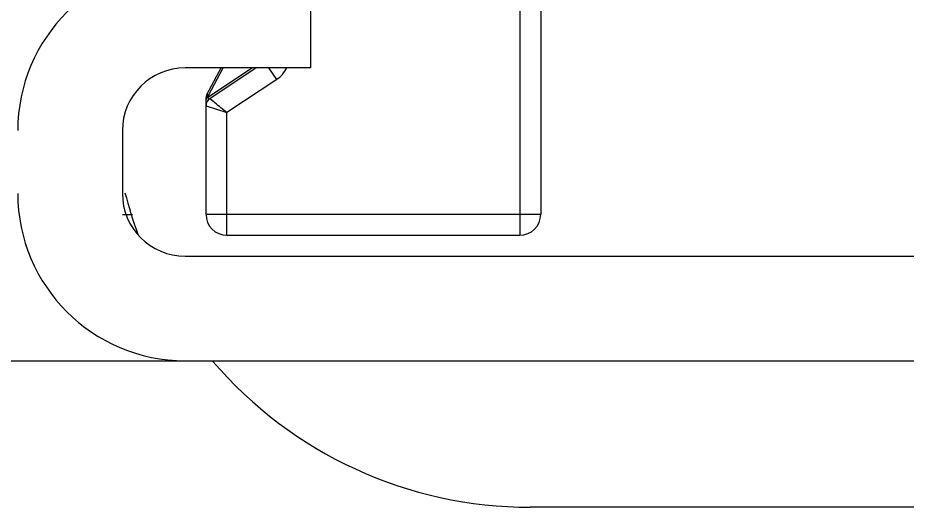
# Model space of a CAD drawing. Extents: x -1396510 to 1250330, y -1892470 to 1623980.
# Drawn here: x -1167395.7 to -1167294.5, y -54462.6 to -54406.9 of the extents above; entities that cross this region are included whole.
import ezdxf

# ---------------------------------------------------------------- set-up
doc = ezdxf.new("R2010")
doc.units = 0
doc.header["$LTSCALE"] = 1000
doc.header["$MEASUREMENT"] = 0

msp = doc.modelspace()

# ---------------------------------------------------------------- linework, layer by layer
at = {"linetype": 'Continuous'}
for p, q in [((-1167336.18, -54360.34), (-1167336.18, -54429.3)), ((-1167338.56, -54362.04), (-1167338.56, -54431.68)), ((-1167362.36, -54400.74), (-1167362.36, -54412.64)), ((-1167362.36, -54412.64), (-1167376.64, -54412.64)), ((-1167374.17, -54415.68), (-1167372.55, -54412.64)), ((-1167373.99, -54415.94), (-1167369.03, -54412.64)), ((-1167373.99, -54415.78), (-1167372.31, -54412.64)), ((-1167368.55, -54412.64), (-1167373.83, -54416.16)), ((-1167366.22, -54413.95), (-1167367.1, -54412.64)), ((-1167366.22, -54413.95), (-1167371.88, -54417.72)), ((-1167374.26, -54416.94), (-1167374.26, -54416.02)), ((-1167374.26, -54416.18), (-1167374.26, -54416.23)), ((-1167373.99, -54415.78), (-1167374.17, -54415.68)), ((-1167374.11, -54415.83), (-1167374.01, -54415.79)), ((-1167373.99, -54415.94), (-1167373.99, -54415.78)), ((-1167374.26, -54429.3), (-1167374.26, -54416.96)), ((-1167374.26, -54416.96), (-1167371.88, -54417.72)), ((-1167371.88, -54431.68), (-1167371.88, -54417.72)), ((-1167383.78, -54419.78), (-1167383.78, -54426.92)), ((-1167383.78, -54429.3), (-1167382.63, -54429.3)), ((-1167336.18, -54429.3), (-1167374.26, -54429.3)), ((-1167371.88, -54431.68), (-1167338.56, -54431.68)), ((-1167376.64, -54434.06), (-1167219.57, -54434.06)), ((-1167935.91, -54445.96), (-1167219.57, -54445.96)), ((-1167137.27, -54462.62), (-1167337.37, -54462.62))]:
    msp.add_line(p, q, dxfattribs=at)
for centre, radius, start, end in [((-1167376.64, -54419.78), 19.04, 90, 180), ((-1167376.64, -54419.78), 7.14, 90, 180), ((-1167368.07, -54411.18), 3.33, 303.6902, 333.8797), ((-1167373.54, -54416.02), 0.714, 151.8163, 180), ((-1167373.31, -54416.96), 0.952, 123.6902, 180), ((-1167373.85, -54416.3), 0.532, 118.714, 121.8998), ((-1167373.7, -54416.63), 0.901, 108.7746, 110.2094), ((-1167376.64, -54426.92), 19.04, 180, 270), ((-1167376.64, -54426.92), 7.14, 180, 270), ((-1167337.37, -54415.02), 47.6, 194.3751, 200.3315), ((-1167371.88, -54429.3), 2.38, 180, 270), ((-1167338.56, -54429.3), 2.38, 270, 0), ((-1167337.37, -54415.02), 47.6, 220.5827, 270)]:
    msp.add_arc(centre, radius, start, end, dxfattribs=at)
msp.add_open_spline([(-1167374.26, -54416.02), (-1167374.26, -54415.95), (-1167374.19, -54415.88), (-1167374.13, -54415.84)], degree=3, dxfattribs=at)
for points, knots in [([(-1167374.23, -54416.09), (-1167374.24, -54416.11), (-1167374.25, -54416.14), (-1167374.26, -54416.17), (-1167374.26, -54416.18)], [0, 0, 0, 0, 0.51949, 1, 1, 1, 1]), ([(-1167373.99, -54415.94), (-1167374.02, -54415.95), (-1167374.1, -54415.99), (-1167374.19, -54416.04), (-1167374.23, -54416.09)], [0, 0, 0, 0, 0.298149, 1, 1, 1, 1]), ([(-1167373.83, -54416.16), (-1167373.87, -54416.19), (-1167374.04, -54416.23), (-1167374, -54416.02), (-1167373.99, -54415.94)], [0, 0, 0, 0, 0.346905, 1, 1, 1, 1]), ([(-1167371.88, -54417.72), (-1167372.34, -54417.36), (-1167373, -54416.86), (-1167373.62, -54416.3), (-1167373.83, -54416.16)], [0, 0, 0, 0, 0.698346, 1, 1, 1, 1])]:
    msp.add_open_spline(points, degree=3, knots=knots, dxfattribs=at)

doc.saveas('drawing.dxf')
